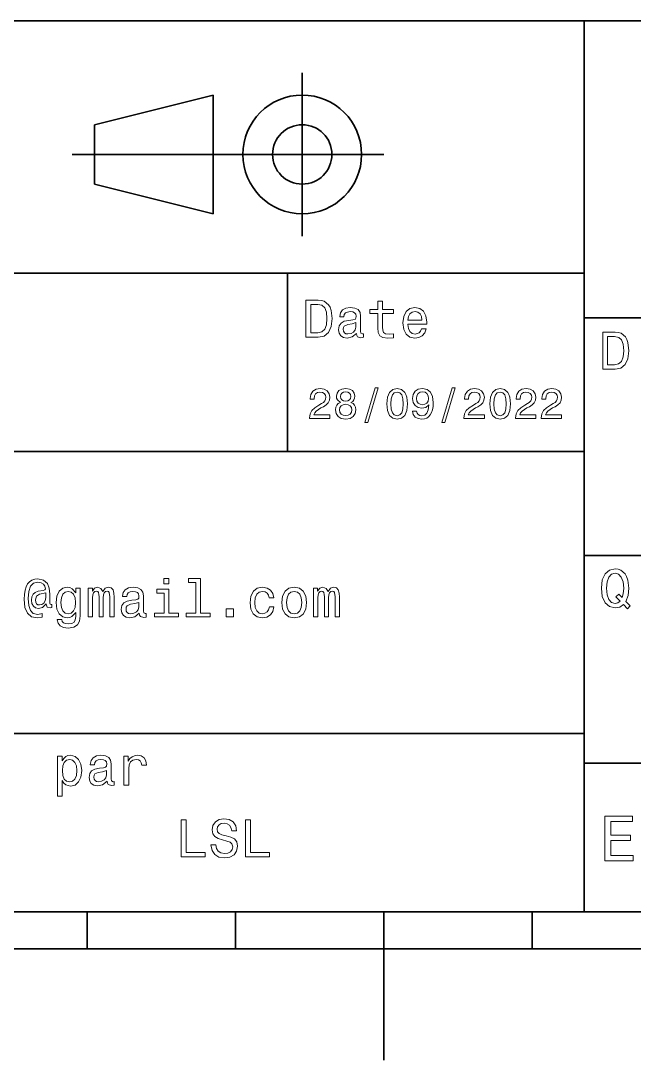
# Model space of a CAD drawing. Extents: x 0 to 297, y 0 to 210.
# Drawn here: x 124 to 165.4, y 0 to 70 of the extents above; entities that cross this region are included whole.
import ezdxf

# ---------------------------------------------------------------- set-up
doc = ezdxf.new("R2010")
doc.units = 0

msp = doc.modelspace()

# ---------------------------------------------------------------- linework, layer by layer
at = {"color": 7, "lineweight": 35}
for p, q in [((97, 70), (287, 70)), ((162, 10), (162, 70)), ((127.5, 61), (148.5, 61)), ((97, 53), (162, 53)), ((162, 50), (287, 50)), ((97, 41), (162, 41)), ((162, 34), (287, 34)), ((97, 22), (162, 22)), ((162, 20), (287, 20)), ((10, 10), (287, 10)), ((97, 10), (287, 10)), ((98.5, 7.5), (198.5, 7.5))]:
    msp.add_line(p, q, dxfattribs=at)
at = {"color": 7, "lineweight": 35, "ltscale": 0.275}
msp.add_line((143, 55.5), (143, 66.5), dxfattribs=at)
at = {"color": 7, "lineweight": 35, "ltscale": 0.206155}
for p, q in [((129, 63), (137, 65)), ((137, 57), (129, 59))]:
    msp.add_line(p, q, dxfattribs=at)
at = {"color": 7, "lineweight": 35, "ltscale": 0.2}
msp.add_line((137, 65), (137, 57), dxfattribs=at)
at = {"color": 7, "lineweight": 35, "ltscale": 0.1}
msp.add_line((129, 59), (129, 63), dxfattribs=at)
at = {"color": 7, "lineweight": 35, "ltscale": 0.3}
msp.add_line((142, 41), (142, 53), dxfattribs=at)
at = {"color": 7, "lineweight": 35, "ltscale": 0.0625}
for p, q in [((128.5, 10), (128.5, 7.5)), ((138.5, 10), (138.5, 7.5)), ((158.5, 10), (158.5, 7.5))]:
    msp.add_line(p, q, dxfattribs=at)
at = {"color": 7, "lineweight": 35, "ltscale": 0.25}
msp.add_line((148.5, 10), (148.5, 0), dxfattribs=at)
at = {"color": 7, "lineweight": 13}
for points in [[(144.080688, 51.190563), (143.248566, 51.190563), (143.248566, 48.690563), (144.080688, 48.690563), (144.473343, 48.769814), (144.765137, 49.011169), (144.945251, 49.40382), (145.010086, 49.940563), (144.952454, 50.488113), (144.880402, 50.70425), (144.779541, 50.877163), (144.487747, 51.111313), (144.296829, 51.168949)], [(148.100861, 50.289986), (148.100861, 49.320965), (148.122482, 49.007565), (148.223343, 48.791428), (148.425079, 48.665348), (148.767288, 48.62212), (149.141937, 48.640129), (149.141937, 48.913906), (148.868149, 48.892292), (148.619598, 48.921112), (148.486313, 49.011169), (148.42868, 49.162464), (148.417862, 49.375), (148.417862, 50.289986), (149.141937, 50.289986), (149.141937, 50.560158), (148.417862, 50.560158), (148.417862, 51.125721), (148.100861, 51.125721), (148.100861, 50.560158), (147.553314, 50.560158), (147.553314, 50.289986)], [(144.055481, 50.891571), (144.329254, 50.837536), (144.516571, 50.671829), (144.628235, 50.376442), (144.664261, 49.940563), (144.624634, 49.519093), (144.51297, 49.223705), (144.322052, 49.047192), (144.055481, 48.989555), (143.583572, 48.989555), (143.583572, 50.891571)], [(146.656342, 48.942726), (146.656342, 48.931919), (146.674347, 48.809441), (146.728394, 48.722984), (146.955338, 48.654541), (147.131851, 48.683357), (147.131851, 48.928314), (147.056198, 48.917507), (146.955338, 48.96434), (146.937317, 49.108429), (146.937317, 50.109871), (146.894089, 50.365635), (146.768005, 50.54575), (146.548264, 50.65382), (146.23848, 50.693443), (145.935883, 50.650219), (145.71254, 50.52774), (145.572052, 50.336815), (145.525223, 50.084656), (145.525223, 50.063042), (145.809799, 50.063042), (145.835022, 50.21434), (145.914261, 50.322407), (146.043945, 50.387249), (146.227661, 50.412464), (146.404175, 50.394455), (146.530258, 50.34042), (146.605911, 50.246758), (146.631119, 50.117077), (146.616714, 49.965778), (146.559082, 49.890129), (146.414978, 49.854107), (146.144806, 49.825291), (145.835022, 49.760448), (145.61528, 49.645176), (145.485596, 49.465057), (145.445969, 49.19849), (145.481995, 48.960735), (145.593658, 48.784222), (145.773773, 48.67255), (146.022339, 48.632927), (146.357346, 48.708576)], [(150.121765, 49.565922), (151.389771, 49.565922), (151.393372, 49.713619), (151.335739, 50.127884), (151.177231, 50.437683), (150.925079, 50.625), (150.590057, 50.693443), (150.262253, 50.621399), (150.010086, 50.41967), (149.847977, 50.091862), (149.790344, 49.659584), (149.844376, 49.216499), (150.006485, 48.892292), (150.255051, 48.690563), (150.579254, 48.62212), (150.860229, 48.668949), (151.090775, 48.791428), (151.260086, 48.98595), (151.357346, 49.245319), (151.043945, 49.245319), (150.979111, 49.101227), (150.885452, 48.993156), (150.618881, 48.9067), (150.413544, 48.946327), (150.258652, 49.072407), (150.157776, 49.27774), (150.121765, 49.555115)], [(150.121765, 49.832493), (150.161377, 50.081055), (150.258652, 50.264771), (150.406342, 50.376442), (150.600861, 50.416069), (150.791794, 50.376442), (150.939484, 50.264771), (151.029541, 50.081055), (151.061966, 49.832493)], [(146.620316, 49.367798), (146.577087, 49.180477), (146.461823, 49.036385), (146.28891, 48.942726), (146.07637, 48.910305), (145.939484, 48.928314), (145.842224, 48.98595), (145.780975, 49.086815), (145.76297, 49.227306), (145.777374, 49.353386), (145.835022, 49.443443), (146.065567, 49.544312), (146.357346, 49.587536), (146.620316, 49.673992)], [(164.080688, 49.030979), (163.248566, 49.030979), (163.248566, 46.530979), (164.080688, 46.530979), (164.473343, 46.610229), (164.765137, 46.851585), (164.945251, 47.244236), (165.010086, 47.780979), (164.952454, 48.328529), (164.880402, 48.544666), (164.779541, 48.717579), (164.487747, 48.951729), (164.296829, 49.009365)], [(164.055481, 48.731987), (164.329254, 48.677952), (164.516571, 48.512245), (164.628235, 48.216858), (164.664261, 47.780979), (164.624634, 47.359509), (164.51297, 47.064121), (164.322052, 46.887608), (164.055481, 46.829971), (163.583572, 46.829971), (163.583572, 48.731987)], [(143.489914, 43.224785), (144.864563, 43.224785), (144.864563, 43.472622), (143.778107, 43.472622), (143.838623, 43.60807), (143.942368, 43.720463), (144.262253, 43.925072), (144.432281, 44.011528), (144.622482, 44.135448), (144.757935, 44.279541), (144.835739, 44.44957), (144.864563, 44.642651), (144.815567, 44.884727), (144.680115, 45.074928), (144.472626, 45.195965), (144.20462, 45.239193), (143.927963, 45.190201), (143.71759, 45.054756), (143.582138, 44.838619), (143.536026, 44.553314), (143.536026, 44.51297), (143.798279, 44.51297), (143.798279, 44.536022), (143.824219, 44.731991), (143.902023, 44.876083), (144.02594, 44.9683), (144.190201, 45), (144.357361, 44.971184), (144.481277, 44.899136), (144.561966, 44.786743), (144.59079, 44.645535), (144.570602, 44.51297), (144.515854, 44.400578), (144.42363, 44.302593), (144.296829, 44.216141), (144.126801, 44.12392), (143.844391, 43.945248), (143.645538, 43.755043), (143.52739, 43.524498), (143.489914, 43.233429)], [(145.570602, 44.302593), (145.42363, 44.221905), (145.322769, 44.109512), (145.259369, 43.9683), (145.239197, 43.798271), (145.285309, 43.541786), (145.417877, 43.342941), (145.634003, 43.216141), (145.927963, 43.167149), (146.219025, 43.216141), (146.435165, 43.342941), (146.567734, 43.541786), (146.616714, 43.798271), (146.593658, 43.9683), (146.533142, 44.109512), (146.429398, 44.221905), (146.285309, 44.302593), (146.400574, 44.371758), (146.481277, 44.466858), (146.530258, 44.582134), (146.547562, 44.723343), (146.50145, 44.927956), (146.380402, 45.09222), (146.184448, 45.198849), (145.927963, 45.239193), (145.668594, 45.198849), (145.472626, 45.09222), (145.348709, 44.927956), (145.305481, 44.723343), (145.319885, 44.582134), (145.368881, 44.466858)], [(145.579254, 44.700291), (145.60231, 44.827091), (145.671478, 44.925072), (145.780991, 44.985592), (145.927963, 45.008648), (146.072052, 44.985592), (146.181564, 44.925072), (146.250732, 44.827091), (146.276657, 44.700291), (146.250732, 44.570606), (146.181564, 44.469742), (146.072052, 44.403458), (145.927963, 44.383286), (145.780991, 44.406342), (145.671478, 44.469742), (145.60231, 44.570606)], [(147.213257, 42.956772), (147.412109, 42.956772), (148.109512, 45.279541), (147.907791, 45.279541)], [(148.703171, 44.201729), (148.746399, 43.749279), (148.881851, 43.426514), (149.097992, 43.230549), (149.397705, 43.167149), (149.694534, 43.230549), (149.910675, 43.426514), (150.043228, 43.749279), (150.08934, 44.201729), (150.043228, 44.651299), (149.98848, 44.829971), (149.910675, 44.976948), (149.694534, 45.172913), (149.397705, 45.239193), (149.097992, 45.172913), (148.881851, 44.974064), (148.746399, 44.651299)], [(148.979828, 44.201729), (149.002884, 44.550434), (149.074936, 44.801155), (149.20462, 44.948128), (149.397705, 45), (149.587906, 44.948128), (149.71759, 44.801155), (149.789627, 44.550434), (149.812683, 44.201729), (149.789627, 43.850143), (149.71759, 43.599426), (149.587906, 43.45245), (149.397705, 43.403458), (149.20462, 43.45245), (149.074936, 43.599426), (149.002884, 43.850143)], [(150.440933, 43.720463), (150.484161, 43.492798), (150.608078, 43.317005), (150.804047, 43.207493), (151.0634, 43.167149), (151.233429, 43.187321), (151.386169, 43.239193), (151.515854, 43.328529), (151.625366, 43.455334), (151.711823, 43.613834), (151.775223, 43.809799), (151.812683, 44.034584), (151.827087, 44.293949), (151.778107, 44.700291), (151.636887, 44.99712), (151.412109, 45.175793), (151.103745, 45.239193), (150.821335, 45.187321), (150.608078, 45.048992), (150.469742, 44.835735), (150.42363, 44.567726), (150.469742, 44.291069), (150.605194, 44.080692), (150.806915, 43.948128), (151.0634, 43.9049), (151.334305, 43.959656), (151.53891, 44.126801), (151.492798, 43.806919), (151.400574, 43.57925), (151.259369, 43.443806), (151.066284, 43.400578), (150.916428, 43.42075), (150.806915, 43.48415), (150.734879, 43.585014), (150.706055, 43.720463)], [(150.703171, 44.570606), (150.731995, 44.749279), (150.812683, 44.890491), (150.939484, 44.979828), (151.103745, 45.011528), (151.273773, 44.979828), (151.403458, 44.890491), (151.484161, 44.752163), (151.515854, 44.573486), (151.484161, 44.391933), (151.403458, 44.256485), (151.270905, 44.172913), (151.095108, 44.144093), (150.9366, 44.172913), (150.812683, 44.256485), (150.731995, 44.38905)], [(152.417877, 42.956772), (152.616714, 42.956772), (153.314133, 45.279541), (153.112396, 45.279541)], [(153.899139, 43.224785), (155.273773, 43.224785), (155.273773, 43.472622), (154.187317, 43.472622), (154.247849, 43.60807), (154.351593, 43.720463), (154.671478, 43.925072), (154.841507, 44.011528), (155.031708, 44.135448), (155.167145, 44.279541), (155.244965, 44.44957), (155.273773, 44.642651), (155.224792, 44.884727), (155.08934, 45.074928), (154.881851, 45.195965), (154.613831, 45.239193), (154.337173, 45.190201), (154.126801, 45.054756), (153.991364, 44.838619), (153.945251, 44.553314), (153.945251, 44.51297), (154.207504, 44.51297), (154.207504, 44.536022), (154.233429, 44.731991), (154.311249, 44.876083), (154.435165, 44.9683), (154.599426, 45), (154.766571, 44.971184), (154.890488, 44.899136), (154.971191, 44.786743), (155, 44.645535), (154.979828, 44.51297), (154.925079, 44.400578), (154.832855, 44.302593), (154.706055, 44.216141), (154.536026, 44.12392), (154.253601, 43.945248), (154.054764, 43.755043), (153.9366, 43.524498), (153.899139, 43.233429)], [(155.642654, 44.201729), (155.685883, 43.749279), (155.821335, 43.426514), (156.037476, 43.230549), (156.337173, 43.167149), (156.634003, 43.230549), (156.850143, 43.426514), (156.982712, 43.749279), (157.028824, 44.201729), (156.982712, 44.651299), (156.927963, 44.829971), (156.850143, 44.976948), (156.634003, 45.172913), (156.337173, 45.239193), (156.037476, 45.172913), (155.821335, 44.974064), (155.685883, 44.651299)], [(155.919312, 44.201729), (155.942368, 44.550434), (156.01442, 44.801155), (156.144104, 44.948128), (156.337173, 45), (156.527374, 44.948128), (156.657059, 44.801155), (156.729111, 44.550434), (156.752167, 44.201729), (156.729111, 43.850143), (156.657059, 43.599426), (156.527374, 43.45245), (156.337173, 43.403458), (156.144104, 43.45245), (156.01442, 43.599426), (155.942368, 43.850143)], [(157.368881, 43.224785), (158.743515, 43.224785), (158.743515, 43.472622), (157.657059, 43.472622), (157.71759, 43.60807), (157.821335, 43.720463), (158.14122, 43.925072), (158.311249, 44.011528), (158.50145, 44.135448), (158.636887, 44.279541), (158.714706, 44.44957), (158.743515, 44.642651), (158.694534, 44.884727), (158.559082, 45.074928), (158.351593, 45.195965), (158.083572, 45.239193), (157.806915, 45.190201), (157.596542, 45.054756), (157.461105, 44.838619), (157.414993, 44.553314), (157.414993, 44.51297), (157.677231, 44.51297), (157.677231, 44.536022), (157.703171, 44.731991), (157.780991, 44.876083), (157.904907, 44.9683), (158.069168, 45), (158.236313, 44.971184), (158.360229, 44.899136), (158.440918, 44.786743), (158.469742, 44.645535), (158.44957, 44.51297), (158.394821, 44.400578), (158.302597, 44.302593), (158.175797, 44.216141), (158.005768, 44.12392), (157.723343, 43.945248), (157.524506, 43.755043), (157.406342, 43.524498), (157.368881, 43.233429)], [(159.103745, 43.224785), (160.478394, 43.224785), (160.478394, 43.472622), (159.391937, 43.472622), (159.452454, 43.60807), (159.556198, 43.720463), (159.876083, 43.925072), (160.046112, 44.011528), (160.236313, 44.135448), (160.371765, 44.279541), (160.44957, 44.44957), (160.478394, 44.642651), (160.429398, 44.884727), (160.293945, 45.074928), (160.086456, 45.195965), (159.818451, 45.239193), (159.541794, 45.190201), (159.331421, 45.054756), (159.195969, 44.838619), (159.149857, 44.553314), (159.149857, 44.51297), (159.412109, 44.51297), (159.412109, 44.536022), (159.438049, 44.731991), (159.515854, 44.876083), (159.639771, 44.9683), (159.804031, 45), (159.971191, 44.971184), (160.095108, 44.899136), (160.175797, 44.786743), (160.20462, 44.645535), (160.184448, 44.51297), (160.129684, 44.400578), (160.037476, 44.302593), (159.91066, 44.216141), (159.740631, 44.12392), (159.458221, 43.945248), (159.259369, 43.755043), (159.14122, 43.524498), (159.103745, 43.233429)], [(145.515854, 43.804035), (145.541794, 43.956772), (145.625366, 44.072048), (145.755051, 44.146976), (145.927963, 44.172913), (146.097992, 44.146976), (146.227676, 44.072048), (146.311249, 43.956772), (146.340057, 43.804035), (146.311249, 43.639771), (146.227676, 43.51585), (146.097992, 43.435158), (145.927963, 43.409222), (145.755051, 43.435158), (145.625366, 43.51585), (145.541794, 43.639771)], [(164.642654, 30.685879), (164.916428, 30.401297), (165.107346, 30.592218), (164.811966, 30.894812), (164.963257, 31.305475), (165.010086, 31.780979), (164.941635, 32.339336), (164.862396, 32.56628), (164.757919, 32.753601), (164.46254, 33.009365), (164.282425, 33.074207), (164.08429, 33.099422), (163.702454, 33.009365), (163.41066, 32.757202), (163.223343, 32.342937), (163.158508, 31.780979), (163.223343, 31.219019), (163.407059, 30.804754), (163.698853, 30.54899), (164.08429, 30.462536), (164.39769, 30.520172)], [(126.130409, 30.487751), (126.130409, 30.696686), (126.072769, 30.685879), (126.004326, 30.711094), (125.982712, 30.786743), (125.982712, 31.377522), (125.953896, 31.795389), (125.838623, 32.105186), (125.568451, 32.335735), (125.190201, 32.418587), (124.970467, 32.396973), (124.783142, 32.33213), (124.62104, 32.224064), (124.491356, 32.072765), (124.390495, 31.881844), (124.318451, 31.647694), (124.275223, 31.366714), (124.260811, 31.049711), (124.311241, 30.491354), (124.473343, 30.0951), (124.743515, 29.857347), (125.128967, 29.7817), (125.481995, 29.839336), (125.481995, 30.077089), (125.172195, 30.019451), (124.873199, 30.08069), (124.675079, 30.278818), (124.567001, 30.613832), (124.534584, 31.100143), (124.57061, 31.575647), (124.693085, 31.914265), (124.891212, 32.119595), (125.179398, 32.188038), (125.399139, 32.148415), (125.561241, 32.054756), (125.662109, 31.914265), (125.698128, 31.752161), (125.658508, 31.672911), (125.550438, 31.636887), (125.197411, 31.582851), (125.002884, 31.503601), (124.862396, 31.381123), (124.779541, 31.211815), (124.754326, 30.988472), (124.786743, 30.747118), (124.876801, 30.567001), (125.024498, 30.45533), (125.219025, 30.419308), (125.503601, 30.494957), (125.744965, 30.732708), (125.744965, 30.711094), (125.802597, 30.520172), (126.000725, 30.462536)], [(134.015854, 32.4366), (133.680847, 32.4366), (133.680847, 32.076366), (134.015854, 32.076366)], [(135.835022, 32.170029), (135.835022, 30.116714), (135.182999, 30.116714), (135.182999, 29.850143), (136.80043, 29.850143), (136.80043, 30.116714), (136.152023, 30.116714), (136.152023, 32.4366), (135.337891, 32.4366), (135.337891, 32.170029)], [(164.41571, 30.916426), (164.260803, 30.801151), (164.08429, 30.765129), (163.850143, 30.829971), (163.666428, 31.024494), (163.543945, 31.341497), (163.504318, 31.780979), (163.543945, 32.216858), (163.662827, 32.537464), (163.846542, 32.731987), (164.08429, 32.80043), (164.318451, 32.731987), (164.502167, 32.533859), (164.621033, 32.213257), (164.664261, 31.780979), (164.631851, 31.40634), (164.5634, 31.150576), (164.329254, 31.395533), (164.13472, 31.211815)], [(128.036026, 29.936598), (128.036026, 31.784582), (127.733429, 31.784582), (127.733429, 31.47118), (127.484879, 31.755764), (127.33358, 31.827808), (127.164268, 31.853025), (126.85807, 31.780979), (126.620323, 31.57925), (126.465424, 31.255043), (126.411385, 30.819164), (126.465424, 30.379683), (126.620323, 30.055475), (126.85807, 29.850143), (127.164268, 29.7817), (127.337181, 29.806915), (127.48127, 29.871758), (127.733429, 30.145533), (127.733429, 29.871758), (127.704613, 29.655619), (127.625366, 29.500719), (127.474068, 29.410662), (127.247124, 29.378241), (127.048996, 29.399855), (126.908508, 29.45389), (126.825653, 29.54755), (126.800438, 29.67363), (126.49424, 29.67363), (126.49424, 29.659222), (126.541069, 29.428673), (126.685165, 29.255764), (126.91571, 29.144091), (127.229111, 29.104465), (127.603752, 29.158501), (127.85231, 29.309797), (127.992798, 29.572765)], [(126.739197, 30.819164), (126.771622, 31.139769), (126.868881, 31.377522), (127.020172, 31.518011), (127.221909, 31.568443), (127.434441, 31.518011), (127.592941, 31.377522), (127.690208, 31.139769), (127.726227, 30.819164), (127.690208, 30.491354), (127.592941, 30.257204), (127.434441, 30.113111), (127.221909, 30.066282), (127.020172, 30.113111), (126.868881, 30.257204), (126.771622, 30.494957)], [(128.572769, 29.850143), (128.864563, 29.850143), (128.864563, 31.143372), (128.882568, 31.337896), (128.9366, 31.478386), (129.019455, 31.561239), (129.127533, 31.593658), (129.213989, 31.56484), (129.271622, 31.492794), (129.30043, 31.370316), (129.311249, 31.208212), (129.311249, 29.850143), (129.585022, 29.850143), (129.585022, 31.143372), (129.603027, 31.334293), (129.657059, 31.474783), (129.743515, 31.561239), (129.851593, 31.593658), (129.938049, 31.56484), (129.995682, 31.492794), (130.031708, 31.208212), (130.031708, 29.850143), (130.323486, 29.850143), (130.323486, 31.1866), (130.305481, 31.463976), (130.247849, 31.676512), (130.132568, 31.806194), (129.945251, 31.853025), (129.72551, 31.780979), (129.556198, 31.572046), (129.422913, 31.777376), (129.19957, 31.853025), (128.994247, 31.780979), (128.853745, 31.57925), (128.853745, 31.784582), (128.572769, 31.784582)], [(132.016571, 30.102304), (132.016571, 30.091497), (132.034592, 29.969019), (132.088623, 29.882565), (132.315567, 29.814121), (132.492081, 29.842939), (132.492081, 30.087896), (132.416428, 30.077089), (132.315567, 30.123919), (132.297546, 30.268011), (132.297546, 31.269451), (132.254333, 31.525215), (132.12825, 31.70533), (131.908508, 31.8134), (131.598709, 31.853025), (131.296112, 31.809797), (131.072769, 31.687319), (130.932281, 31.496397), (130.885452, 31.244236), (130.885452, 31.222622), (131.170029, 31.222622), (131.195251, 31.373919), (131.274506, 31.481987), (131.404175, 31.546829), (131.587906, 31.572046), (131.76442, 31.554033), (131.890503, 31.5), (131.966141, 31.40634), (131.991364, 31.276657), (131.976959, 31.125359), (131.919312, 31.049711), (131.775223, 31.013687), (131.505051, 30.984869), (131.195251, 30.920029), (130.97551, 30.804754), (130.845825, 30.62464), (130.806198, 30.358068), (130.842224, 30.120316), (130.953888, 29.943804), (131.134003, 29.832132), (131.382568, 29.792507), (131.71759, 29.868155)], [(134.005051, 30.116714), (134.005051, 31.71974), (133.190918, 31.71974), (133.190918, 31.449568), (133.688049, 31.449568), (133.688049, 30.116714), (133.039627, 30.116714), (133.039627, 29.850143), (134.660675, 29.850143), (134.660675, 30.116714)], [(140.773773, 31.143372), (141.087173, 31.143372), (141.022339, 31.431555), (140.867432, 31.658501), (140.626083, 31.79899), (140.312683, 31.853025), (139.966858, 31.780979), (139.703888, 31.57925), (139.538177, 31.25144), (139.480545, 30.811958), (139.534576, 30.37608), (139.696686, 30.051872), (139.952454, 29.850143), (140.30188, 29.7817), (140.611664, 29.835733), (140.853027, 29.987032), (141.018738, 30.224783), (141.090775, 30.541786), (140.788177, 30.541786), (140.734146, 30.340057), (140.633286, 30.188761), (140.489197, 30.0951), (140.312683, 30.066282), (140.092941, 30.113111), (139.934448, 30.257204), (139.837173, 30.491354), (139.804749, 30.822765), (139.837173, 31.146973), (139.938049, 31.381123), (140.100143, 31.525215), (140.312683, 31.575647), (140.5, 31.543226), (140.640488, 31.460375), (140.734146, 31.323486)], [(141.616714, 30.815561), (141.674347, 30.37608), (141.840057, 30.051872), (142.103027, 29.850143), (142.456055, 29.7817), (142.805481, 29.850143), (143.068451, 30.048271), (143.234146, 30.372478), (143.29538, 30.815561), (143.234146, 31.255043), (143.068451, 31.582851), (142.805481, 31.780979), (142.456055, 31.853025), (142.103027, 31.780979), (141.840057, 31.57925), (141.674347, 31.255043)], [(141.940918, 30.819164), (141.973343, 31.143372), (142.074203, 31.377522), (142.236313, 31.521614), (142.456055, 31.572046), (142.672195, 31.521614), (142.83429, 31.381123), (142.93515, 31.143372), (142.971176, 30.819164), (142.93515, 30.491354), (142.83429, 30.253601), (142.672195, 30.109509), (142.456055, 30.062679), (142.236313, 30.109509), (142.074203, 30.253601), (141.973343, 30.491354)], [(143.752884, 29.850143), (144.044662, 29.850143), (144.044662, 31.143372), (144.062683, 31.337896), (144.116714, 31.478386), (144.19957, 31.561239), (144.307632, 31.593658), (144.394089, 31.56484), (144.451721, 31.492794), (144.480545, 31.370316), (144.491348, 31.208212), (144.491348, 29.850143), (144.765137, 29.850143), (144.765137, 31.143372), (144.783142, 31.334293), (144.837173, 31.474783), (144.92363, 31.561239), (145.031708, 31.593658), (145.118149, 31.56484), (145.175797, 31.492794), (145.211823, 31.208212), (145.211823, 29.850143), (145.503601, 29.850143), (145.503601, 31.1866), (145.485596, 31.463976), (145.427948, 31.676512), (145.312683, 31.806194), (145.125366, 31.853025), (144.905609, 31.780979), (144.736313, 31.572046), (144.603027, 31.777376), (144.379684, 31.853025), (144.174347, 31.780979), (144.033859, 31.57925), (144.033859, 31.784582), (143.752884, 31.784582)], [(125.71254, 31.168587), (125.676514, 30.945244), (125.586456, 30.786743), (125.44957, 30.68948), (125.287468, 30.660662), (125.175797, 30.678673), (125.096542, 30.743515), (125.046112, 30.851583), (125.031708, 31.002882), (125.092941, 31.25144), (125.30188, 31.381123), (125.71254, 31.481987)], [(131.98056, 30.527376), (131.937317, 30.340057), (131.822052, 30.195965), (131.649139, 30.102304), (131.4366, 30.069883), (131.299713, 30.087896), (131.202454, 30.145533), (131.14122, 30.246397), (131.123199, 30.386887), (131.137619, 30.512968), (131.195251, 30.603025), (131.425797, 30.70389), (131.71759, 30.747118), (131.98056, 30.833572)], [(137.870316, 29.850143), (138.367432, 29.850143), (138.367432, 30.386887), (137.870316, 30.386887)], [(126.829254, 20.166426), (126.829254, 20.465418), (126.512253, 20.465418), (126.512253, 17.7817), (126.829254, 17.7817), (126.829254, 18.826368), (126.940926, 18.657061), (127.067009, 18.545389), (127.38401, 18.462536), (127.6866, 18.530979), (127.924355, 18.736311), (128.079254, 19.060518), (128.136887, 19.5), (128.079254, 19.935879), (127.924355, 20.260086), (127.6866, 20.461815), (127.38401, 20.533861), (127.211098, 20.512247), (127.0634, 20.443804), (126.937325, 20.328529)], [(129.847992, 18.78314), (129.847992, 18.772333), (129.865997, 18.649855), (129.920029, 18.5634), (130.146973, 18.494957), (130.323486, 18.523775), (130.323486, 18.768732), (130.247849, 18.757925), (130.146973, 18.804754), (130.128967, 18.948847), (130.128967, 19.950287), (130.085739, 20.206051), (129.959656, 20.386166), (129.739914, 20.494236), (129.430115, 20.533861), (129.127533, 20.490633), (128.904175, 20.368155), (128.763687, 20.177233), (128.716858, 19.925072), (128.716858, 19.903458), (129.00145, 19.903458), (129.026657, 20.054754), (129.105911, 20.162823), (129.235596, 20.227665), (129.419312, 20.252882), (129.595825, 20.234869), (129.721909, 20.180836), (129.797562, 20.087175), (129.822769, 19.957493), (129.808365, 19.806194), (129.750732, 19.730547), (129.606628, 19.694523), (129.336456, 19.665705), (129.026657, 19.600864), (128.806915, 19.48559), (128.677246, 19.305475), (128.637619, 19.038904), (128.67363, 18.801151), (128.785309, 18.62464), (128.965424, 18.512968), (129.213989, 18.473343), (129.548996, 18.54899)], [(130.986313, 18.530979), (131.303314, 18.530979), (131.303314, 19.636887), (131.335739, 19.903458), (131.432999, 20.094379), (131.591507, 20.209654), (131.804047, 20.249279), (131.96254, 20.224062), (132.081421, 20.152016), (132.153473, 20.029537), (132.17868, 19.863832), (132.499283, 19.863832), (132.456055, 20.155619), (132.337189, 20.364553), (132.139053, 20.490633), (131.868881, 20.533861), (131.685165, 20.505043), (131.526657, 20.432997), (131.386169, 20.310518), (131.274506, 20.144812), (131.274506, 20.465418), (130.986313, 20.465418)], [(127.329971, 18.747118), (127.117439, 18.793947), (126.96254, 18.93804), (126.86528, 19.17219), (126.832855, 19.5), (126.86528, 19.824207), (126.96254, 20.058357), (127.117439, 20.198847), (127.329971, 20.249279), (127.524498, 20.198847), (127.679398, 20.054754), (127.776657, 19.820604), (127.812683, 19.5), (127.776657, 19.175793), (127.679398, 18.93804), (127.524498, 18.793947)], [(129.811966, 19.208212), (129.768738, 19.020893), (129.653458, 18.876801), (129.48056, 18.78314), (129.268021, 18.750719), (129.131134, 18.768732), (129.033875, 18.826368), (128.972626, 18.927233), (128.95462, 19.067722), (128.969025, 19.193804), (129.026657, 19.283861), (129.257202, 19.384726), (129.548996, 19.427954), (129.811966, 19.514408)], [(134.84726, 13.690562), (136.453888, 13.690562), (136.453888, 13.993155), (135.178665, 13.993155), (135.178665, 16.190563), (134.84726, 16.190563)], [(137.177948, 14.515491), (136.850143, 14.515491), (136.92218, 14.133646), (137.102295, 13.852666), (137.379684, 13.683357), (137.754318, 13.622118), (138.125351, 13.679755), (138.40274, 13.838257), (138.579254, 14.086816), (138.644089, 14.414625), (138.590057, 14.710014), (138.438751, 14.900937), (138.193802, 15.027018), (137.865997, 15.120678), (137.585007, 15.189121), (137.401291, 15.268372), (137.296829, 15.383646), (137.264404, 15.563761), (137.296829, 15.725864), (137.390488, 15.848343), (137.534576, 15.931196), (137.732712, 15.960014), (137.934433, 15.923992), (138.092941, 15.826729), (138.197403, 15.664625), (138.247833, 15.444885), (138.575638, 15.444885), (138.575638, 15.452089), (138.518005, 15.790707), (138.348694, 16.042868), (138.082123, 16.201368), (137.721893, 16.255404), (137.39769, 16.201368), (137.145523, 16.050072), (136.983429, 15.815923), (136.925781, 15.513329), (136.972626, 15.243155), (137.109512, 15.059439), (137.325638, 14.93696), (137.621033, 14.8433), (137.912827, 14.760447), (138.132568, 14.681196), (138.265839, 14.565923), (138.312683, 14.378603), (138.269455, 14.18768), (138.157776, 14.043589), (137.988464, 13.95353), (137.768723, 13.924712), (137.523773, 13.964337), (137.336456, 14.079611), (137.217575, 14.266932)], [(139.184433, 13.690562), (140.791061, 13.690562), (140.791061, 13.993155), (139.515839, 13.993155), (139.515839, 16.190563), (139.184433, 16.190563)], [(163.393372, 13.428675), (165.295395, 13.428675), (165.295395, 13.791787), (163.791061, 13.791787), (163.791061, 14.807637), (165.131119, 14.807637), (165.131119, 15.166427), (163.791061, 15.166427), (163.791061, 16.065563), (165.260803, 16.065563), (165.260803, 16.428675), (163.393372, 16.428675)]]:
    msp.add_lwpolyline(points, close=True, dxfattribs=at)
at = {"color": 7, "lineweight": 35}
for radius in [4, 2]:
    msp.add_circle((143, 61), radius, dxfattribs=at)

doc.saveas('drawing.dxf')
